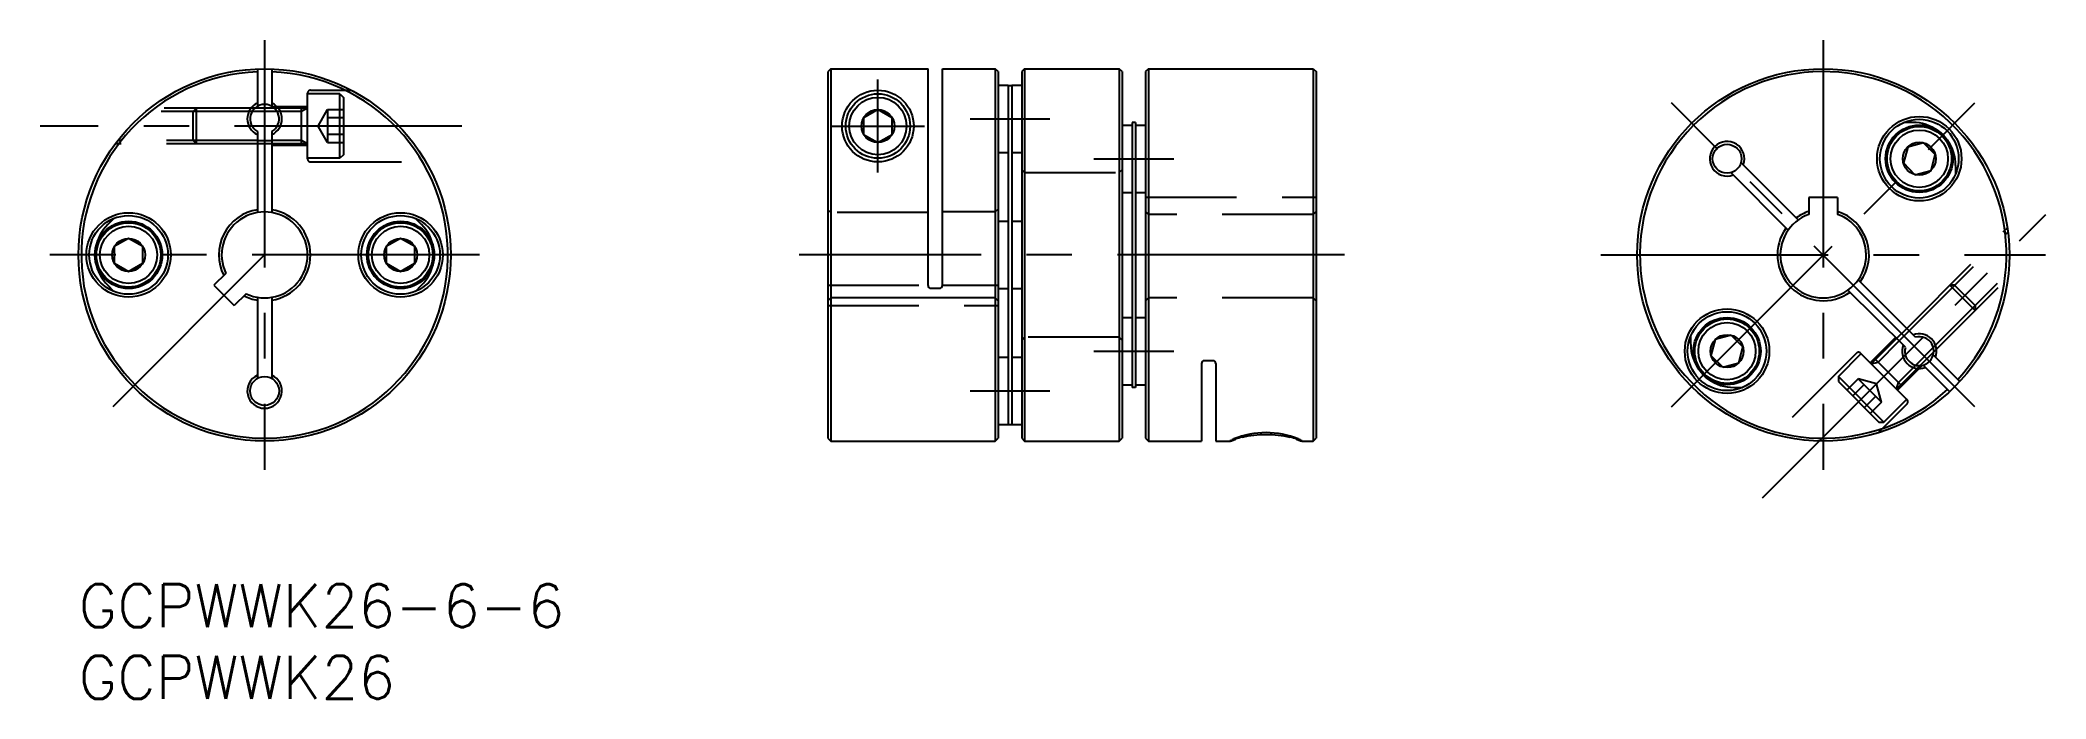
# Model space of a CAD drawing. Extents: x -3 to 137, y -8 to 38.
import ezdxf

# ---------------------------------------------------------------- set-up
doc = ezdxf.new("R2010")
doc.units = 0
doc.header["$LTSCALE"] = 0.5
doc.linetypes.add('CENTER', pattern=[50.8, 31.75, -6.35, 6.35, -6.35])
doc.linetypes.add('DASHED', pattern=[19.05, 12.7, -6.35])
for name, color, linetype in [('MSM_CENTER', 1, 'CENTER'), ('MSM_CONTINUOUS', 7, 'CONTINUOUS'), ('MSM_DASHED', 4, 'DASHED'), ('MSM_NARROW', 5, 'CONTINUOUS'), ('MSM_PART_NUMBER', 7, 'CONTINUOUS')]:
    doc.layers.add(name, color=color, linetype=linetype)
doc.styles.get("Standard").update_dxf_attribs({"font": 'txt.shx', "height": 2, "bigfont": 'bigfont.shx'})

# ---------------------------------------------------------------- blocks, each defined once
blk = doc.blocks.new('*U27')
at = {"layer": 'MSM_PART_NUMBER'}
blk.add_text('GCPWWK26-6-6', height=3, dxfattribs=at).set_placement((0, -3))
blk = doc.blocks.new('*U28')
at = {"layer": 'MSM_PART_NUMBER'}
blk.add_text('GCPWWK26', height=3, dxfattribs=at).set_placement((0, -8))

msp = doc.modelspace()

# ---------------------------------------------------------------- linework, layer by layer
at = {"layer": 'MSM_CENTER'}
for p, q in [((13, 38), (13, 8)), ((121.87, 38), (121.87, 8)), ((55.84, 28.75), (55.84, 35.25)), ((62.28, 32.5), (67.85, 32.5)), ((111.26, 12.39), (132.47, 33.61)), ((132.47, 12.39), (111.26, 33.61)), ((26.78, 32), (-2.68, 32)), ((52.59, 32), (59.09, 32)), ((70.93, 29.72), (76.5, 29.72)), ((117.62, 6.03), (137.42, 25.83)), ((28, 23), (-2, 23)), ((13, 23), (2.39, 12.39)), ((88.44, 23), (50.34, 23)), ((106.34, 23), (137.39, 23)), ((70.93, 16.28), (76.5, 16.28)), ((62.28, 13.5), (67.85, 13.5))]:
    msp.add_line(p, q, dxfattribs=at)
at = {"layer": 'MSM_CONTINUOUS'}
for p, q in [((12.5, 35.99), (12.5, 33.37)), ((13.5, 35.99), (13.5, 33.37)), ((52.54, 35.99), (52.34, 35.79)), ((52.34, 35.79), (52.34, 10.2)), ((52.54, 35.99), (59.34, 35.99)), ((52.54, 35.99), (52.54, 10)), ((59.34, 20.87), (59.34, 35.99)), ((60.34, 36), (64.04, 36)), ((60.34, 20.87), (60.34, 36)), ((64.04, 36), (64.04, 10)), ((64.24, 35.8), (64.04, 36)), ((64.24, 35.8), (64.24, 10.2)), ((66.09, 36), (65.89, 35.8)), ((65.89, 35.8), (65.89, 10.2)), ((66.09, 36), (66.09, 10)), ((66.09, 36), (72.69, 36)), ((72.69, 36), (72.69, 10)), ((72.89, 35.8), (72.69, 36)), ((72.89, 35.8), (72.89, 10.2)), ((74.74, 36), (74.54, 35.8)), ((74.54, 35.8), (74.54, 10.2)), ((74.74, 36), (74.74, 10)), ((74.74, 36), (86.24, 36)), ((86.24, 36), (86.24, 10)), ((86.24, 36), (86.44, 35.8)), ((86.44, 35.8), (86.44, 10.2)), ((64.24, 34.85), (64.94, 34.85)), ((64.94, 34.85), (64.94, 11.15)), ((64.94, 34.84), (65.19, 34.84)), ((65.19, 34.85), (65.19, 11.15)), ((65.19, 34.85), (65.89, 34.85)), ((13.67, 33.25), (12.33, 33.25)), ((55.84, 33.15), (54.84, 32.58)), ((54.84, 32.58), (54.84, 31.42)), ((56.84, 32.58), (55.84, 33.15)), ((56.84, 31.42), (56.84, 32.58)), ((73.59, 32.25), (73.59, 13.75)), ((73.84, 32.25), (73.59, 32.25)), ((73.84, 32.25), (73.84, 13.75)), ((128.12, 32.25), (127.51, 32.25)), ((12.5, 31.63), (12.5, 25.96)), ((13.5, 31.63), (13.5, 25.96)), ((54.84, 31.42), (55.84, 30.85)), ((55.84, 30.85), (56.84, 31.42)), ((72.89, 32.07), (73.59, 32.07)), ((73.84, 32.07), (74.54, 32.07)), ((128.88, 30.83), (127.77, 30.53)), ((129.7, 30.02), (128.88, 30.83)), ((13.5, 30.75), (12.5, 30.75)), ((64.24, 30.15), (64.94, 30.15)), ((65.19, 30.15), (65.89, 30.15)), ((120.13, 25.45), (116.12, 29.45)), ((127.77, 30.53), (127.47, 29.42)), ((129.4, 28.9), (129.7, 30.02)), ((119.42, 24.74), (115.41, 28.75)), ((127.47, 29.42), (128.28, 28.6)), ((128.28, 28.6), (129.4, 28.9)), ((131.12, 29.25), (131.12, 28.65)), ((72.89, 27.37), (73.59, 27.37)), ((73.84, 27.37), (74.54, 27.37)), ((120.87, 27), (120.87, 25.83)), ((122.87, 27), (120.87, 27)), ((122.87, 27), (122.87, 25.83)), ((2.47, 25.55), (2.04, 25.12)), ((23.53, 25.55), (23.96, 25.12)), ((64.24, 25.35), (64.94, 25.35)), ((65.19, 25.35), (65.89, 25.35)), ((3.5, 24.15), (2.5, 23.58)), ((4.5, 23.58), (3.5, 24.15)), ((22.5, 24.15), (21.5, 23.58)), ((23.5, 23.58), (22.5, 24.15)), ((2.5, 23.58), (2.5, 22.42)), ((2.5, 22.42), (3.5, 21.85)), ((3.5, 21.85), (4.5, 22.42)), ((4.5, 22.42), (4.5, 23.58)), ((21.5, 23.58), (21.5, 22.42)), ((21.5, 22.42), (22.5, 21.85)), ((22.5, 21.85), (23.5, 22.42)), ((23.5, 22.42), (23.5, 23.58)), ((10.29, 21.71), (9.46, 20.88)), ((128.32, 17.25), (124.31, 21.26)), ((2.47, 20.45), (2.04, 20.88)), ((9.46, 20.88), (10.88, 19.46)), ((11.71, 20.29), (10.88, 19.46)), ((12.5, 20.04), (12.5, 14.37)), ((13.5, 20.04), (13.5, 14.37)), ((23.53, 20.45), (23.96, 20.88)), ((59.54, 20.67), (60.14, 20.67)), ((64.24, 20.65), (64.94, 20.65)), ((65.19, 20.65), (65.89, 20.65)), ((127.61, 16.55), (123.6, 20.55)), ((72.89, 18.63), (73.59, 18.63)), ((73.84, 18.63), (74.54, 18.63)), ((112.62, 16.75), (112.62, 17.35)), ((114.33, 17.1), (114.03, 15.98)), ((115.45, 17.4), (114.33, 17.1)), ((116.26, 16.58), (115.45, 17.4)), ((127.7, 17.87), (126.99, 17.17)), ((64.24, 15.85), (64.94, 15.85)), ((65.19, 15.85), (65.89, 15.85)), ((79.24, 15.61), (78.64, 15.61)), ((114.03, 15.98), (114.85, 15.17)), ((114.85, 15.17), (115.97, 15.47)), ((115.97, 15.47), (116.26, 16.58)), ((129.59, 16.23), (128.64, 15.28)), ((131.41, 14.17), (129.55, 16.02)), ((78.44, 15.41), (78.44, 10)), ((79.44, 15.41), (79.44, 10)), ((130.7, 13.46), (128.85, 15.31)), ((72.89, 13.93), (73.59, 13.93)), ((73.84, 13.75), (73.59, 13.75)), ((73.84, 13.93), (74.54, 13.93)), ((115.62, 13.75), (116.22, 13.75)), ((52.34, 10.2), (52.54, 10)), ((52.54, 10), (64.04, 10)), ((64.04, 10), (64.24, 10.2)), ((64.24, 11.15), (64.94, 11.15)), ((64.94, 11.16), (65.19, 11.16)), ((65.19, 11.15), (65.89, 11.15)), ((65.89, 10.2), (66.09, 10)), ((66.09, 10), (72.69, 10)), ((72.69, 10), (72.89, 10.2)), ((74.54, 10.2), (74.74, 10)), ((74.74, 10), (78.44, 10)), ((79.44, 10), (80.45, 10)), ((85.45, 10), (86.24, 10)), ((86.24, 10), (86.44, 10.2))]:
    msp.add_line(p, q, dxfattribs=at)
for centre, radius in [((13, 23), 13), ((121.87, 23), 13), ((55.84, 32), 2.5), ((55.84, 32), 2.25), ((55.84, 32), 2), ((55.84, 32), 1.15), ((128.58, 29.72), 2.95), ((128.58, 29.72), 2.75), ((128.58, 29.72), 2.35), ((128.58, 29.72), 2.25), ((128.58, 29.72), 2), ((128.58, 29.72), 1.15), ((115.15, 29.72), 1.01), ((3.5, 23), 2.95), ((3.5, 23), 2.75), ((3.5, 23), 2.35), ((3.5, 23), 2.25), ((22.5, 23), 2.95), ((22.5, 23), 2.75), ((22.5, 23), 2.35), ((22.5, 23), 2.25), ((3.5, 23), 2), ((3.5, 23), 1.15), ((22.5, 23), 2), ((22.5, 23), 1.15), ((115.15, 16.28), 2.95), ((115.15, 16.28), 2.75), ((115.15, 16.28), 2.35), ((115.15, 16.28), 2.25), ((115.15, 16.28), 2), ((115.15, 16.28), 1.15), ((13, 13.5), 1.01)]:
    msp.add_circle(centre, radius, dxfattribs=at)
for centre, radius, start, end in [((13, 23), 12.8, 92.2387, 87.7613), ((121.87, 23), 12.8, 317.2387, 312.7613), ((13, 32.5), 1.21, 114.4829, 245.5171), ((13, 32.5), 1.01, 299.7866, 240.2134), ((13, 32.5), 1.21, 294.4829, 65.5171), ((128.12, 29.25), 3, 54.3187, 90), ((115.15, 29.72), 1.21, 339.4829, 290.5171), ((128.12, 29.25), 3, 360, 35.6813), ((13, 23), 3.2, 98.9893, 206.79), ((13, 23), 3, 244.4712, 205.5288), ((13, 23), 3.2, 278.9893, 81.0107), ((121.87, 23), 3, 109.4712, 70.5288), ((121.87, 23), 3.2, 108.21, 126.0107), ((121.87, 23), 3.2, 323.9893, 71.79), ((4.16, 23), 3, 135, 170.6823), ((21.84, 23), 3, 9.3181, 45), ((121.87, 23), 3.2, 143.9893, 306.0107), ((4.16, 23), 3, 189.3177, 225), ((21.84, 23), 3, 315, 350.6819), ((13, 23), 3.2, 243.21, 261.0107), ((59.54, 20.87), 0.2, 180, 270), ((60.14, 20.87), 0.2, 270, 0), ((128.58, 16.28), 1.01, 164.7866, 105.2133), ((128.58, 16.28), 1.21, 339.4829, 110.517), ((78.64, 15.41), 0.2, 90, 180), ((79.24, 15.41), 0.2, 0, 90), ((115.62, 16.75), 3, 180, 215.6818), ((128.58, 16.28), 1.21, 159.4829, 290.5171), ((13, 13.5), 1.21, 114.4829, 65.5171), ((115.62, 16.75), 3, 234.3183, 270), ((80.46, 10), 0.0185, 130.2986, 168.3956), ((80.45, 10.03), 0.0304, 258.8795, 269.3458), ((80.44, 10), 0.00274, 218.1954, 258.0557), ((80.44, 10), 0.00312, 184.1867, 207.8701), ((81.08, 9.13), 1.08, 110.4144, 125.4967), ((80.43, 10.27), 0.266, 273.6972, 289.2327), ((78.88, 15.4), 5.63, 286.8941, 287.7411), ((77.69, 17.68), 8.18, 290.8196, 292.5142), ((82.95, 4.54), 6.05, 68.1259, 111.8741), ((81.72, 7.99), 2.32, 101.0111, 112.6668), ((82.95, 2.47), 7.97, 77.859, 102.141), ((84.19, 7.99), 2.32, 67.3332, 78.9889), ((88.21, 17.68), 8.18, 247.4858, 249.1804), ((84.83, 9.13), 1.08, 54.5033, 69.5856), ((87.02, 15.4), 5.63, 252.2589, 253.1059), ((85.47, 10.27), 0.266, 250.7673, 266.3028), ((85.44, 10), 0.0185, 11.6044, 49.7014), ((85.45, 10.03), 0.0304, 270.6542, 281.1205), ((85.46, 10), 0.00274, 281.9443, 321.8046), ((85.46, 10), 0.00312, 332.1299, 355.8133)]:
    msp.add_arc(centre, radius, start, end, dxfattribs=at)
at = {"layer": 'MSM_DASHED'}
for p, q in [((16, 29.7), (16, 34.3)), ((18.25, 34.25), (16, 34.25)), ((16.2, 34.5), (19.06, 34.5)), ((18.25, 34.25), (18.5, 34)), ((18.25, 29.75), (18.25, 34.25)), ((18.5, 34), (18.5, 30)), ((12.13, 33.01), (4.7, 33.01)), ((12.33, 33.25), (5, 33.25)), ((8, 33.01), (8.24, 33.25)), ((8, 30.99), (8, 33.01)), ((8.24, 30.75), (8.24, 33.25)), ((16, 33.35), (13.54, 33.35)), ((16, 33.25), (13.67, 33.25)), ((15.58, 33.01), (13.87, 33.01)), ((16, 33.25), (15.58, 33.01)), ((15.58, 30.75), (15.58, 33.25)), ((16.73, 32), (17.4, 33.15)), ((17.4, 33.15), (17.4, 30.85)), ((17.4, 33.15), (18.5, 33.15)), ((18.5, 32.58), (17.4, 32.58)), ((12.5, 30.99), (2.75, 30.99)), ((8, 30.99), (8.24, 30.75)), ((15.58, 30.99), (13.5, 30.99)), ((16, 30.75), (15.58, 30.99)), ((17.4, 30.85), (16.73, 32)), ((18.5, 31.42), (17.4, 31.42)), ((17.4, 30.85), (18.5, 30.85)), ((12.5, 30.75), (2.56, 30.75)), ((16, 30.75), (13.5, 30.75)), ((16, 30.65), (13.5, 30.65)), ((18.25, 29.75), (16, 29.75)), ((16.2, 29.5), (24.26, 29.5)), ((18.5, 30), (18.25, 29.75)), ((66.09, 28.75), (65.89, 28.95)), ((66.09, 28.75), (72.69, 28.75)), ((72.69, 28.75), (72.89, 28.95)), ((74.54, 27.04), (86.44, 27.04)), ((52.54, 25.96), (52.34, 26.16)), ((59.34, 25.96), (52.54, 25.96)), ((64.04, 26), (60.34, 26)), ((64.04, 26), (64.24, 26.2)), ((74.74, 25.83), (74.54, 26.04)), ((86.24, 25.83), (74.74, 25.83)), ((86.24, 25.83), (86.44, 26.04)), ((127.7, 17.87), (134.73, 24.9)), ((127.87, 17.7), (134.77, 24.6)), ((129.56, 16.54), (134.81, 21.79)), ((129.59, 16.23), (134.77, 21.41)), ((52.34, 20.88), (59.34, 20.88)), ((52.54, 20), (52.34, 19.8)), ((60.34, 20.88), (64.24, 20.88)), ((64.04, 20), (64.24, 19.8)), ((74.74, 20), (74.54, 19.8)), ((86.24, 20), (74.74, 20)), ((86.24, 20), (86.44, 19.8)), ((131.05, 20.88), (130.71, 20.88)), ((132.48, 19.12), (130.71, 20.88)), ((132.48, 19.46), (131.05, 20.88)), ((52.34, 19.46), (64.24, 19.46)), ((132.48, 19.46), (132.48, 19.12)), ((66.09, 17.25), (65.89, 17.05)), ((72.69, 17.25), (66.09, 17.25)), ((72.69, 17.25), (72.89, 17.05)), ((125.15, 15.47), (126.92, 17.24)), ((125.22, 15.4), (126.99, 17.17)), ((125.7, 15.52), (127.16, 16.99)), ((124.2, 16.14), (118.5, 10.44)), ((122.93, 14.51), (124.52, 16.11)), ((127.74, 12.89), (124.48, 16.14)), ((125.22, 15.4), (125.7, 15.52)), ((127.29, 13.93), (125.52, 15.7)), ((122.93, 14.51), (122.93, 14.16)), ((126.11, 11.33), (122.93, 14.51)), ((122.93, 14.16), (125.76, 11.33)), ((124.3, 14.34), (123.52, 13.56)), ((124.3, 14.34), (125.94, 12.71)), ((125.59, 14), (124.3, 14.34)), ((126.99, 13.63), (128.64, 15.28)), ((126.99, 13.63), (127.12, 14.1)), ((127.06, 13.56), (128.8, 15.3)), ((127.12, 14.1), (128.33, 15.31)), ((123.93, 13.16), (124.71, 13.93)), ((124.75, 12.34), (125.53, 13.12)), ((125.94, 12.71), (125.16, 11.93)), ((125.94, 12.71), (125.59, 14)), ((126.11, 11.33), (127.7, 12.92)), ((127.74, 12.61), (125.71, 10.58)), ((125.76, 11.33), (126.11, 11.33))]:
    msp.add_line(p, q, dxfattribs=at)
at = {"layer": 'MSM_DASHED', "linetype": 'CONTINUOUS'}
msp.add_line((64.04, 20), (52.54, 20), dxfattribs=at)
at = {"layer": 'MSM_DASHED'}
for centre, start, end in [((16.2, 34.3), 90, 180), ((16.2, 29.7), 180, 270), ((124.34, 16), 45, 135), ((127.59, 12.75), 315, 45)]:
    msp.add_arc(centre, 0.2, start, end, dxfattribs=at)
at = {"layer": 'MSM_NARROW'}
for p, q in [((13.87, 33.01), (12.13, 33.01)), ((12.5, 30.99), (13.5, 30.99)), ((127.87, 17.7), (127.16, 16.99)), ((129.56, 16.54), (128.33, 15.31))]:
    msp.add_line(p, q, dxfattribs=at)

# ---------------------------------------------------------------- block references
at = {"layer": 'MSM_CONTINUOUS'}
for name in ['*U27', '*U28']:
    msp.add_blockref(name, (0, 0), dxfattribs=at)

doc.saveas('drawing.dxf')
